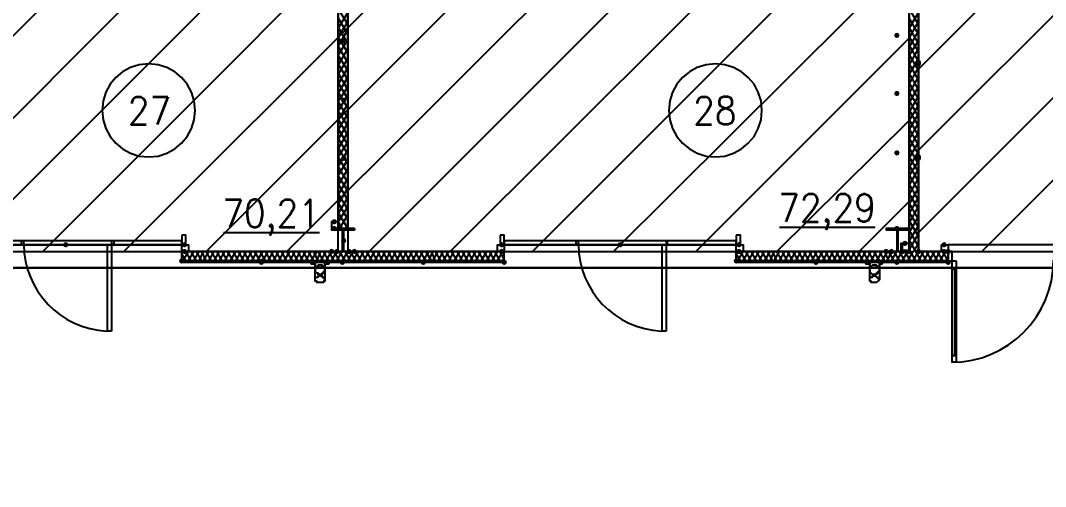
# Model space of a CAD drawing. Header units: millimetres. Extents: x 0 to 420, y 0 to 297.
# Drawn here: x 211.86 to 244.02, y 111.09 to 125.69 of the extents above; entities that cross this region are included whole.
import ezdxf

# ---------------------------------------------------------------- set-up
doc = ezdxf.new("R2010")
doc.units = ezdxf.units.MM
doc.layers.get('0').update_dxf_attribs({"linetype": 'CONTINUOUS'})
doc.styles.get("Standard").update_dxf_attribs({"font": 'STANDARD'})

msp = doc.modelspace()

# ---------------------------------------------------------------- hatches: boundary and pattern name
at = {"true_color": 0x000007}
h = msp.add_hatch(color=0, dxfattribs=at)
h.paths.add_polyline_path([(240.03, 136.186333), (240.03, 118.448667)], flags=0)
h.paths.add_polyline_path([(240.03, 118.448667), (240.03, 136.186333)], flags=0)
for points in [[(222.080667, 125.052667), (222.055796, 124.992871), (221.996, 124.968), (221.936204, 124.992871), (221.911333, 125.052667), (221.936204, 125.112462), (221.996, 125.137333), (222.055796, 125.112463)], [(239.437333, 125.222), (239.412463, 125.162204), (239.352667, 125.137333), (239.292871, 125.162204), (239.268, 125.222), (239.292871, 125.281796), (239.352667, 125.306667), (239.412462, 125.281796)], [(222.080667, 123.19), (222.055796, 123.130204), (221.996, 123.105333), (221.936204, 123.130204), (221.911333, 123.19), (221.936204, 123.249796), (221.996, 123.274667), (222.055796, 123.249796)], [(239.437333, 123.401667), (239.412463, 123.341871), (239.352667, 123.317), (239.292871, 123.341871), (239.268, 123.401667), (239.292871, 123.461462), (239.352667, 123.486333), (239.412462, 123.461463)], [(239.437333, 121.539), (239.412463, 121.479204), (239.352667, 121.454333), (239.292871, 121.479204), (239.268, 121.539), (239.292871, 121.598796), (239.352667, 121.623667), (239.412462, 121.598796)], [(222.080667, 121.369667), (222.055796, 121.309871), (221.996, 121.285), (221.936204, 121.309871), (221.911333, 121.369667), (221.936204, 121.429462), (221.996, 121.454333), (222.055796, 121.429463)], [(221.784333, 119.38), (221.759462, 119.320204), (221.699667, 119.295333), (221.639871, 119.320204), (221.615, 119.38), (221.639871, 119.439796), (221.699667, 119.464667), (221.759462, 119.439796)], [(221.784333, 119.168333), (221.759462, 119.108538), (221.699667, 119.083667), (221.639871, 119.108538), (221.615, 119.168333), (221.639871, 119.228129), (221.699667, 119.253), (221.759462, 119.228129)], [(239.437333, 119.168333), (239.412463, 119.108538), (239.352667, 119.083667), (239.292871, 119.108538), (239.268, 119.168333), (239.292871, 119.228129), (239.352667, 119.253), (239.412462, 119.228129)], [(213.36, 118.660333), (213.335129, 118.600538), (213.275333, 118.575667), (213.215538, 118.600538), (213.190667, 118.660333), (213.215537, 118.720129), (213.275333, 118.745), (213.335129, 118.720129)], [(213.36, 118.660333), (213.335129, 118.600538), (213.275333, 118.575667), (213.215538, 118.600538), (213.190667, 118.660333), (213.215537, 118.720129), (213.275333, 118.745), (213.335129, 118.720129)], [(217.085333, 118.660333), (217.060462, 118.600538), (217.000667, 118.575667), (216.940871, 118.600538), (216.916, 118.660333), (216.940871, 118.720129), (217.000667, 118.745), (217.060462, 118.720129)], [(222.080667, 118.787333), (222.055796, 118.727537), (221.996, 118.702667), (221.936204, 118.727537), (221.911333, 118.787333), (221.936204, 118.847129), (221.996, 118.872), (222.055796, 118.847129)], [(227.033667, 118.660333), (227.008796, 118.600538), (226.949, 118.575667), (226.889204, 118.600538), (226.864333, 118.660333), (226.889204, 118.720129), (226.949, 118.745), (227.008796, 118.720129)], [(230.759, 118.660333), (230.734129, 118.600538), (230.674333, 118.575667), (230.614538, 118.600538), (230.589667, 118.660333), (230.614537, 118.720129), (230.674333, 118.745), (230.734129, 118.720129)], [(230.759, 118.660333), (230.734129, 118.600538), (230.674333, 118.575667), (230.614538, 118.600538), (230.589667, 118.660333), (230.614537, 118.720129), (230.674333, 118.745), (230.734129, 118.720129)], [(234.484333, 118.660333), (234.459463, 118.600538), (234.399667, 118.575667), (234.339871, 118.600538), (234.315, 118.660333), (234.339871, 118.720129), (234.399667, 118.745), (234.459462, 118.720129)], [(239.691333, 118.702667), (239.666462, 118.642871), (239.606667, 118.618), (239.546871, 118.642871), (239.522, 118.702667), (239.546871, 118.762462), (239.606667, 118.787333), (239.666462, 118.762463)], [(240.919, 118.660333), (240.894129, 118.600538), (240.834333, 118.575667), (240.774538, 118.600538), (240.749667, 118.660333), (240.774537, 118.720129), (240.834333, 118.745), (240.894129, 118.720129)], [(217.085333, 118.448667), (217.060462, 118.388871), (217.000667, 118.364), (216.940871, 118.388871), (216.916, 118.448667), (216.940871, 118.508462), (217.000667, 118.533333), (217.060462, 118.508463)], [(221.699667, 118.448667), (221.674796, 118.388871), (221.615, 118.364), (221.555204, 118.388871), (221.530333, 118.448667), (221.555204, 118.508462), (221.615, 118.533333), (221.674796, 118.508463)], [(221.869, 118.448667), (221.844129, 118.388871), (221.784333, 118.364), (221.724538, 118.388871), (221.699667, 118.448667), (221.724537, 118.508462), (221.784333, 118.533333), (221.844129, 118.508463)], [(222.25, 118.448667), (222.225129, 118.388871), (222.165333, 118.364), (222.105538, 118.388871), (222.080667, 118.448667), (222.105537, 118.508462), (222.165333, 118.533333), (222.225129, 118.508463)], [(222.419333, 118.448667), (222.394463, 118.388871), (222.334667, 118.364), (222.274871, 118.388871), (222.25, 118.448667), (222.274871, 118.508462), (222.334667, 118.533333), (222.394462, 118.508463)], [(227.033667, 118.448667), (227.008796, 118.388871), (226.949, 118.364), (226.889204, 118.388871), (226.864333, 118.448667), (226.889204, 118.508462), (226.949, 118.533333), (227.008796, 118.508463)], [(234.484333, 118.448667), (234.459463, 118.388871), (234.399667, 118.364), (234.339871, 118.388871), (234.315, 118.448667), (234.339871, 118.508462), (234.399667, 118.533333), (234.459462, 118.508463)], [(239.098667, 118.448667), (239.073796, 118.388871), (239.014, 118.364), (238.954204, 118.388871), (238.929333, 118.448667), (238.954204, 118.508462), (239.014, 118.533333), (239.073796, 118.508463)], [(239.268, 118.448667), (239.243129, 118.388871), (239.183333, 118.364), (239.123538, 118.388871), (239.098667, 118.448667), (239.123537, 118.508462), (239.183333, 118.533333), (239.243129, 118.508463)], [(239.606667, 118.448667), (239.581796, 118.388871), (239.522, 118.364), (239.462204, 118.388871), (239.437333, 118.448667), (239.462204, 118.508462), (239.522, 118.533333), (239.581796, 118.508463)], [(239.818333, 118.448667), (239.793462, 118.388871), (239.733667, 118.364), (239.673871, 118.388871), (239.649, 118.448667), (239.673871, 118.508462), (239.733667, 118.533333), (239.793462, 118.508463)], [(240.919, 118.448667), (240.894129, 118.388871), (240.834333, 118.364), (240.774538, 118.388871), (240.749667, 118.448667), (240.774537, 118.508462), (240.834333, 118.533333), (240.894129, 118.508463)], [(241.046, 118.448667), (241.021129, 118.388871), (240.961333, 118.364), (240.901538, 118.388871), (240.876667, 118.448667), (240.901537, 118.508462), (240.961333, 118.533333), (241.021129, 118.508463)]]:
    msp.add_hatch(color=0, dxfattribs=at).paths.add_polyline_path(points, flags=0)
at = {"true_color": 0x0000fe}
for points in [[(240.114667, 124.375333), (240.089796, 124.315538), (240.03, 124.290667), (239.970204, 124.315538), (239.945333, 124.375333), (239.970204, 124.435129), (240.03, 124.46), (240.089796, 124.435129)], [(240.114667, 124.333), (240.089796, 124.273204), (240.03, 124.248333), (239.970204, 124.273204), (239.945333, 124.333), (239.970204, 124.392796), (240.03, 124.417667), (240.089796, 124.392796)], [(240.114667, 121.412), (240.089796, 121.352204), (240.03, 121.327333), (239.970204, 121.352204), (239.945333, 121.412), (239.970204, 121.471796), (240.03, 121.496667), (240.089796, 121.471796)], [(240.114667, 121.369667), (240.089796, 121.309871), (240.03, 121.285), (239.970204, 121.309871), (239.945333, 121.369667), (239.970204, 121.429462), (240.03, 121.454333), (240.089796, 121.429463)], [(240.114667, 118.448667), (240.089796, 118.388871), (240.03, 118.364), (239.970204, 118.388871), (239.945333, 118.448667), (239.970204, 118.508462), (240.03, 118.533333), (240.089796, 118.508463)], [(217.000667, 118.152333), (216.975796, 118.092537), (216.916, 118.067667), (216.856204, 118.092537), (216.831333, 118.152333), (216.856204, 118.212129), (216.916, 118.237), (216.975796, 118.212129)], [(219.498333, 118.11), (219.473462, 118.050204), (219.413667, 118.025333), (219.353871, 118.050204), (219.329, 118.11), (219.353871, 118.169796), (219.413667, 118.194667), (219.473462, 118.169796)], [(219.540667, 118.152333), (219.515796, 118.092537), (219.456, 118.067667), (219.396204, 118.092537), (219.371333, 118.152333), (219.396204, 118.212129), (219.456, 118.237), (219.515796, 118.212129)], [(222.038333, 118.11), (222.013463, 118.050204), (221.953667, 118.025333), (221.893871, 118.050204), (221.869, 118.11), (221.893871, 118.169796), (221.953667, 118.194667), (222.013462, 118.169796)], [(222.038333, 118.11), (222.013463, 118.050204), (221.953667, 118.025333), (221.893871, 118.050204), (221.869, 118.11), (221.893871, 118.169796), (221.953667, 118.194667), (222.013462, 118.169796)], [(222.080667, 118.152333), (222.055796, 118.092537), (221.996, 118.067667), (221.936204, 118.092537), (221.911333, 118.152333), (221.936204, 118.212129), (221.996, 118.237), (222.055796, 118.212129)], [(222.080667, 118.152333), (222.055796, 118.092537), (221.996, 118.067667), (221.936204, 118.092537), (221.911333, 118.152333), (221.936204, 118.212129), (221.996, 118.237), (222.055796, 118.212129)], [(224.578333, 118.11), (224.553462, 118.050204), (224.493667, 118.025333), (224.433871, 118.050204), (224.409, 118.11), (224.433871, 118.169796), (224.493667, 118.194667), (224.553462, 118.169796)], [(224.620667, 118.152333), (224.595796, 118.092537), (224.536, 118.067667), (224.476204, 118.092537), (224.451333, 118.152333), (224.476204, 118.212129), (224.536, 118.237), (224.595796, 118.212129)], [(227.118333, 118.11), (227.093462, 118.050204), (227.033667, 118.025333), (226.973871, 118.050204), (226.949, 118.11), (226.973871, 118.169796), (227.033667, 118.194667), (227.093462, 118.169796)], [(234.399667, 118.152333), (234.374796, 118.092537), (234.315, 118.067667), (234.255204, 118.092537), (234.230333, 118.152333), (234.255204, 118.212129), (234.315, 118.237), (234.374796, 118.212129)], [(236.897333, 118.11), (236.872462, 118.050204), (236.812667, 118.025333), (236.752871, 118.050204), (236.728, 118.11), (236.752871, 118.169796), (236.812667, 118.194667), (236.872462, 118.169796)], [(236.939667, 118.152333), (236.914796, 118.092537), (236.855, 118.067667), (236.795204, 118.092537), (236.770333, 118.152333), (236.795204, 118.212129), (236.855, 118.237), (236.914796, 118.212129)], [(239.437333, 118.11), (239.412463, 118.050204), (239.352667, 118.025333), (239.292871, 118.050204), (239.268, 118.11), (239.292871, 118.169796), (239.352667, 118.194667), (239.412462, 118.169796)], [(239.437333, 118.11), (239.412463, 118.050204), (239.352667, 118.025333), (239.292871, 118.050204), (239.268, 118.11), (239.292871, 118.169796), (239.352667, 118.194667), (239.412462, 118.169796)], [(239.479667, 118.152333), (239.454796, 118.092537), (239.395, 118.067667), (239.335204, 118.092537), (239.310333, 118.152333), (239.335204, 118.212129), (239.395, 118.237), (239.454796, 118.212129)], [(239.479667, 118.152333), (239.454796, 118.092537), (239.395, 118.067667), (239.335204, 118.092537), (239.310333, 118.152333), (239.335204, 118.212129), (239.395, 118.237), (239.454796, 118.212129)], [(241.046, 118.11), (241.021129, 118.050204), (240.961333, 118.025333), (240.901538, 118.050204), (240.876667, 118.11), (240.901537, 118.169796), (240.961333, 118.194667), (241.021129, 118.169796)]]:
    msp.add_hatch(color=0, dxfattribs=at).paths.add_polyline_path(points, flags=0)
at = {"true_color": 0x000007}
h = msp.add_hatch(color=0, dxfattribs=at)
h.paths.add_polyline_path([(221.953667, 118.152333), (216.916, 118.152333), (221.953667, 118.11)], flags=0)
h.paths.add_polyline_path([(216.916, 118.152333), (221.953667, 118.11), (216.916, 118.11)], flags=0)
h = msp.add_hatch(color=0, dxfattribs=at)
h.paths.add_polyline_path([(227.033667, 118.152333), (221.996, 118.152333), (227.033667, 118.11)], flags=0)
h.paths.add_polyline_path([(221.996, 118.152333), (227.033667, 118.11), (221.996, 118.11)], flags=0)
h = msp.add_hatch(color=0, dxfattribs=at)
h.paths.add_polyline_path([(239.352667, 118.152333), (234.315, 118.152333), (239.352667, 118.11)], flags=0)
h.paths.add_polyline_path([(234.315, 118.152333), (239.352667, 118.11), (234.315, 118.11)], flags=0)
h = msp.add_hatch(color=0, dxfattribs=at)
h.paths.add_polyline_path([(240.961333, 118.152333), (239.395, 118.152333), (240.961333, 118.11)], flags=0)
h.paths.add_polyline_path([(239.395, 118.152333), (240.961333, 118.11), (239.395, 118.11)], flags=0)

# ---------------------------------------------------------------- linework, layer by layer
at = {"color": 0, "true_color": 0x000007}
for points in [[(105.156, 117.940667), (390.990667, 117.940667), (390.990667, 235.627333), (105.156, 235.627333)], [(221.826667, 118.448667), (221.826667, 152.908), (218.143667, 152.908), (204.978, 152.908), (204.724, 152.908), (204.724, 118.448667)], [(222.123, 118.448667), (239.733667, 118.448667), (239.733667, 152.908), (235.542667, 152.908), (222.334667, 152.908), (222.123, 152.908)], [(240.03, 136.186333), (240.03, 118.448667)], [(240.03, 118.448667), (240.03, 136.186333)], [(240.03, 118.448667), (240.03, 136.186333)], [(240.03, 118.448667), (240.03, 136.186333)], [(221.826667, 135.805333), (221.826667, 119.168333), (222.123, 119.168333), (222.123, 135.805333)], [(221.826667, 119.38), (221.615, 119.38), (221.615, 119.168333), (221.826667, 119.168333), (221.826667, 119.38), (221.615, 119.38), (221.615, 119.168333), (221.826667, 119.168333)], [(222.334667, 119.168333), (221.615, 119.168333), (221.615, 119.126), (221.953667, 119.126), (221.953667, 118.448667), (221.615, 118.448667), (222.334667, 118.448667), (221.996, 118.448667), (221.996, 119.126), (222.334667, 119.126)], [(239.733667, 119.168333), (239.014, 119.168333), (239.014, 119.126), (239.352667, 119.126), (239.352667, 118.448667), (239.014, 118.448667), (239.733667, 118.448667), (239.395, 118.448667), (239.395, 119.126), (239.733667, 119.126)], [(209.677, 118.660333), (216.916, 118.660333), (216.916, 118.787333), (209.677, 118.787333)], [(211.878333, 118.660333), (211.963, 118.660333), (211.963, 118.787333), (211.878333, 118.787333)], [(214.714667, 118.660333), (214.799333, 118.660333), (214.799333, 118.787333), (214.714667, 118.787333)], [(216.916, 118.956667), (216.916, 118.660333), (217.043, 118.660333), (217.043, 118.956667)], [(226.906667, 118.956667), (226.906667, 118.660333), (227.033667, 118.660333), (227.033667, 118.956667)], [(227.033667, 118.660333), (234.315, 118.660333), (234.315, 118.787333), (227.033667, 118.787333)], [(229.277333, 118.660333), (229.362, 118.660333), (229.362, 118.787333), (229.277333, 118.787333)], [(232.113667, 118.660333), (232.156, 118.660333), (232.156, 118.787333), (232.113667, 118.787333)], [(234.315, 118.956667), (234.315, 118.660333), (234.442, 118.660333), (234.442, 118.956667)], [(239.733667, 118.702667), (239.522, 118.702667), (239.522, 118.491), (239.733667, 118.491), (239.733667, 118.702667), (239.479667, 118.702667), (239.479667, 118.448667), (239.733667, 118.448667)], [(214.714667, 115.951), (214.587667, 115.951), (214.587667, 118.660333), (214.714667, 118.660333)], [(216.916, 118.660333), (217.127667, 118.660333), (217.127667, 118.448667), (216.916, 118.448667), (216.916, 118.660333), (217.127667, 118.660333), (217.127667, 118.448667), (216.916, 118.448667)], [(226.822, 118.660333), (227.033667, 118.660333), (227.033667, 118.448667), (226.822, 118.448667), (226.822, 118.660333), (227.033667, 118.660333), (227.033667, 118.448667), (226.822, 118.448667)], [(232.113667, 115.951), (231.986667, 115.951), (231.986667, 118.660333), (232.113667, 118.660333)], [(234.315, 118.660333), (234.526667, 118.660333), (234.526667, 118.448667), (234.315, 118.448667), (234.315, 118.660333), (234.526667, 118.660333), (234.526667, 118.448667), (234.315, 118.448667)], [(240.749667, 118.660333), (240.961333, 118.660333), (240.961333, 118.448667), (240.749667, 118.448667), (240.749667, 118.660333), (240.961333, 118.660333), (240.961333, 118.448667), (240.749667, 118.448667)], [(240.961333, 118.448667), (240.961333, 118.152333), (241.088333, 118.152333), (241.088333, 118.448667)], [(240.961333, 118.448667), (240.961333, 118.152333)], [(221.953667, 118.152333), (216.916, 118.152333), (221.953667, 118.11)], [(216.916, 118.152333), (221.953667, 118.11), (216.916, 118.11)], [(216.916, 118.11), (221.953667, 118.11), (221.953667, 118.152333), (216.916, 118.152333)], [(216.916, 118.11), (221.953667, 118.11), (221.953667, 118.152333), (216.916, 118.152333)], [(221.530333, 118.11), (221.530333, 118.067667), (221.403333, 118.067667), (221.403333, 117.856), (221.403333, 117.813667), (221.361, 117.771333), (221.318667, 117.771333), (221.318667, 117.729), (221.276333, 117.729), (221.234, 117.729), (221.191667, 117.729), (221.149333, 117.771333), (221.107, 117.813667), (221.107, 117.856), (221.107, 118.067667), (220.98, 118.067667), (220.98, 118.11), (221.107, 118.11), (221.107, 117.856), (221.107, 117.813667), (221.149333, 117.771333), (221.191667, 117.771333), (221.191667, 117.729), (221.234, 117.729), (221.276333, 117.729), (221.318667, 117.729), (221.318667, 117.771333), (221.361, 117.771333), (221.361, 117.813667), (221.403333, 117.813667), (221.403333, 117.856), (221.403333, 118.11), (221.530333, 118.11), (221.530333, 118.067667), (221.403333, 118.067667), (221.403333, 117.856), (221.403333, 117.813667), (221.361, 117.771333), (221.318667, 117.771333), (221.318667, 117.729), (221.276333, 117.729), (221.234, 117.729), (221.191667, 117.729), (221.149333, 117.771333), (221.107, 117.813667), (221.107, 117.856), (221.107, 118.067667), (220.98, 118.067667), (220.98, 118.11), (221.107, 118.11), (221.107, 117.856), (221.107, 117.813667), (221.149333, 117.771333), (221.191667, 117.771333), (221.191667, 117.729), (221.234, 117.729), (221.276333, 117.729), (221.318667, 117.729), (221.318667, 117.771333), (221.361, 117.771333), (221.361, 117.813667), (221.403333, 117.813667), (221.403333, 117.856), (221.403333, 118.11), (221.530333, 118.11), (221.403333, 118.11), (221.403333, 117.856), (221.403333, 117.813667), (221.361, 117.813667), (221.361, 117.771333), (221.318667, 117.771333), (221.318667, 117.729), (221.276333, 117.729), (221.234, 117.729), (221.191667, 117.729), (221.191667, 117.771333), (221.149333, 117.771333), (221.107, 117.813667), (221.107, 117.856), (221.107, 118.11), (220.98, 118.11), (220.98, 118.067667), (221.107, 118.067667), (221.107, 117.856), (221.107, 117.813667), (221.149333, 117.771333), (221.191667, 117.729), (221.234, 117.729), (221.276333, 117.729), (221.318667, 117.729), (221.318667, 117.771333), (221.361, 117.771333), (221.403333, 117.813667), (221.403333, 117.856), (221.403333, 118.067667), (221.530333, 118.067667)], [(221.403333, 117.856), (221.403333, 117.898333), (221.403333, 117.940667), (221.361, 117.940667), (221.361, 117.983), (221.318667, 117.983), (221.318667, 118.025333), (221.276333, 118.025333), (221.234, 118.025333), (221.191667, 118.025333), (221.191667, 117.983), (221.149333, 117.983), (221.107, 117.940667), (221.107, 117.898333), (221.107, 117.856), (221.107, 117.813667), (221.149333, 117.771333), (221.191667, 117.771333), (221.191667, 117.729), (221.234, 117.729), (221.276333, 117.729), (221.318667, 117.729), (221.318667, 117.771333), (221.361, 117.771333), (221.361, 117.813667), (221.403333, 117.813667), (221.403333, 117.856), (221.403333, 117.813667), (221.361, 117.813667), (221.361, 117.771333), (221.318667, 117.771333), (221.318667, 117.729), (221.276333, 117.729), (221.234, 117.729), (221.191667, 117.729), (221.191667, 117.771333), (221.149333, 117.771333), (221.107, 117.813667), (221.107, 117.856), (221.107, 117.898333), (221.107, 117.940667), (221.149333, 117.983), (221.191667, 117.983), (221.191667, 118.025333), (221.234, 118.025333), (221.276333, 118.025333), (221.318667, 118.025333), (221.318667, 117.983), (221.361, 117.983), (221.361, 117.940667), (221.403333, 117.940667), (221.403333, 117.898333)], [(221.107, 117.856), (221.107, 117.898333), (221.107, 117.940667), (221.149333, 117.983), (221.191667, 117.983), (221.191667, 118.025333), (221.234, 118.025333), (221.276333, 118.025333), (221.318667, 118.025333), (221.318667, 117.983), (221.361, 117.983), (221.361, 117.940667), (221.403333, 117.940667), (221.403333, 117.898333), (221.403333, 117.856), (221.403333, 117.813667), (221.361, 117.813667), (221.361, 117.771333), (221.318667, 117.771333), (221.318667, 117.729), (221.276333, 117.729), (221.234, 117.729), (221.191667, 117.729), (221.191667, 117.771333), (221.149333, 117.771333), (221.107, 117.813667)], [(227.033667, 118.152333), (221.996, 118.152333), (227.033667, 118.11)], [(221.996, 118.152333), (227.033667, 118.11), (221.996, 118.11)], [(227.033667, 118.152333), (221.996, 118.152333), (221.996, 118.11), (227.033667, 118.11)], [(227.033667, 118.152333), (221.996, 118.152333), (221.996, 118.11), (227.033667, 118.11)], [(239.352667, 118.152333), (234.315, 118.152333), (239.352667, 118.11)], [(234.315, 118.152333), (239.352667, 118.11), (234.315, 118.11)], [(234.315, 118.11), (239.352667, 118.11), (239.352667, 118.152333), (234.315, 118.152333)], [(234.315, 118.11), (239.352667, 118.11), (239.352667, 118.152333), (234.315, 118.152333)], [(238.887, 118.11), (238.887, 118.067667), (238.802333, 118.067667), (238.802333, 117.856), (238.802333, 117.813667), (238.76, 117.813667), (238.76, 117.771333), (238.717667, 117.771333), (238.717667, 117.729), (238.675333, 117.729), (238.633, 117.729), (238.590667, 117.729), (238.548333, 117.771333), (238.506, 117.771333), (238.506, 117.813667), (238.506, 117.856), (238.506, 118.067667), (238.379, 118.067667), (238.379, 118.11), (238.506, 118.11), (238.506, 117.856), (238.506, 117.813667), (238.548333, 117.771333), (238.590667, 117.729), (238.633, 117.729), (238.675333, 117.729), (238.717667, 117.729), (238.717667, 117.771333), (238.76, 117.771333), (238.76, 117.813667), (238.802333, 117.813667), (238.802333, 117.856), (238.802333, 118.11), (238.887, 118.11), (238.887, 118.067667), (238.802333, 118.067667), (238.802333, 117.856), (238.802333, 117.813667), (238.76, 117.813667), (238.76, 117.771333), (238.717667, 117.771333), (238.717667, 117.729), (238.675333, 117.729), (238.633, 117.729), (238.590667, 117.729), (238.548333, 117.771333), (238.506, 117.771333), (238.506, 117.813667), (238.506, 117.856), (238.506, 118.067667), (238.379, 118.067667), (238.379, 118.11), (238.506, 118.11), (238.506, 117.856), (238.506, 117.813667), (238.548333, 117.771333), (238.590667, 117.729), (238.633, 117.729), (238.675333, 117.729), (238.717667, 117.729), (238.717667, 117.771333), (238.76, 117.771333), (238.76, 117.813667), (238.802333, 117.813667), (238.802333, 117.856), (238.802333, 118.11), (238.887, 118.11), (238.802333, 118.11), (238.802333, 117.856), (238.802333, 117.813667), (238.76, 117.813667), (238.76, 117.771333), (238.717667, 117.771333), (238.717667, 117.729), (238.675333, 117.729), (238.633, 117.729), (238.590667, 117.729), (238.548333, 117.771333), (238.506, 117.813667), (238.506, 117.856), (238.506, 118.11), (238.379, 118.11), (238.379, 118.067667), (238.506, 118.067667), (238.506, 117.856), (238.506, 117.813667), (238.506, 117.771333), (238.548333, 117.771333), (238.590667, 117.729), (238.633, 117.729), (238.675333, 117.729), (238.717667, 117.729), (238.717667, 117.771333), (238.76, 117.771333), (238.76, 117.813667), (238.802333, 117.813667), (238.802333, 117.856), (238.802333, 118.067667), (238.887, 118.067667)], [(238.802333, 117.856), (238.802333, 117.898333), (238.802333, 117.940667), (238.76, 117.940667), (238.76, 117.983), (238.717667, 117.983), (238.717667, 118.025333), (238.675333, 118.025333), (238.633, 118.025333), (238.590667, 118.025333), (238.548333, 117.983), (238.506, 117.940667), (238.506, 117.898333), (238.506, 117.856), (238.506, 117.813667), (238.548333, 117.771333), (238.590667, 117.729), (238.633, 117.729), (238.675333, 117.729), (238.717667, 117.729), (238.717667, 117.771333), (238.76, 117.771333), (238.76, 117.813667), (238.802333, 117.813667), (238.802333, 117.856), (238.802333, 117.813667), (238.76, 117.813667), (238.76, 117.771333), (238.717667, 117.771333), (238.717667, 117.729), (238.675333, 117.729), (238.633, 117.729), (238.590667, 117.729), (238.548333, 117.771333), (238.506, 117.813667), (238.506, 117.856), (238.506, 117.898333), (238.506, 117.940667), (238.548333, 117.983), (238.590667, 118.025333), (238.633, 118.025333), (238.675333, 118.025333), (238.717667, 118.025333), (238.717667, 117.983), (238.76, 117.983), (238.76, 117.940667), (238.802333, 117.940667), (238.802333, 117.898333)], [(238.506, 117.856), (238.506, 117.898333), (238.506, 117.940667), (238.548333, 117.983), (238.590667, 118.025333), (238.633, 118.025333), (238.675333, 118.025333), (238.717667, 118.025333), (238.717667, 117.983), (238.76, 117.983), (238.76, 117.940667), (238.802333, 117.940667), (238.802333, 117.898333), (238.802333, 117.856), (238.802333, 117.813667), (238.76, 117.813667), (238.76, 117.771333), (238.717667, 117.771333), (238.717667, 117.729), (238.675333, 117.729), (238.633, 117.729), (238.590667, 117.729), (238.548333, 117.771333), (238.506, 117.813667)], [(240.961333, 118.152333), (239.395, 118.152333), (240.961333, 118.11)], [(239.395, 118.152333), (240.961333, 118.11), (239.395, 118.11)], [(240.961333, 118.152333), (239.395, 118.152333), (239.395, 118.11), (240.961333, 118.11)], [(240.961333, 118.152333), (239.395, 118.152333), (239.395, 118.11), (240.961333, 118.11)], [(241.215333, 118.152333), (241.215333, 117.898333), (241.088333, 117.898333), (241.088333, 118.152333)], [(117.263333, 109.304667), (378.883333, 109.304667), (378.883333, 117.940667), (117.263333, 117.940667)], [(241.088333, 115.189), (241.088333, 117.898333), (241.173, 117.898333), (241.173, 115.189)], [(241.173, 115.189), (241.173, 117.898333), (241.215333, 117.898333), (241.215333, 115.189)], [(221.403333, 117.559667), (221.403333, 117.517333), (221.361, 117.517333), (221.361, 117.475), (221.318667, 117.475), (221.276333, 117.475), (221.234, 117.475), (221.191667, 117.475), (221.149333, 117.475), (221.149333, 117.517333), (221.107, 117.517333), (221.107, 117.559667), (221.107, 117.602), (221.149333, 117.644333), (221.191667, 117.644333), (221.191667, 117.686667), (221.234, 117.686667), (221.276333, 117.686667), (221.318667, 117.686667), (221.318667, 117.644333), (221.361, 117.644333), (221.361, 117.602), (221.403333, 117.602)], [(238.802333, 117.559667), (238.76, 117.517333), (238.717667, 117.475), (238.675333, 117.475), (238.633, 117.475), (238.590667, 117.475), (238.548333, 117.475), (238.548333, 117.517333), (238.506, 117.517333), (238.506, 117.559667), (238.506, 117.602), (238.548333, 117.644333), (238.590667, 117.644333), (238.590667, 117.686667), (238.633, 117.686667), (238.675333, 117.686667), (238.717667, 117.644333), (238.76, 117.644333), (238.76, 117.602), (238.802333, 117.602)], [(241.088333, 114.977333), (241.088333, 115.189), (241.215333, 115.189), (241.215333, 114.977333)]]:
    msp.add_lwpolyline(points, close=True, dxfattribs=at)
at = {"color": 0, "true_color": 0x000001}
for points in [[(204.851001, 118.448666), (239.733667, 153.288999)], [(207.433334, 118.448666), (239.733667, 150.748999)], [(209.973334, 118.448666), (239.733667, 148.166666)], [(212.555667, 118.448666), (239.733667, 145.626666)], [(215.095667, 118.448666), (239.733667, 143.044333)], [(217.678001, 118.448666), (239.733667, 140.504333)], [(220.218001, 118.448666), (239.733667, 137.921999)], [(222.800334, 118.448666), (239.733667, 135.381999)], [(225.340334, 118.448666), (239.733667, 132.799666)], [(227.922667, 118.448666), (239.733667, 130.259666)], [(230.462667, 118.448666), (239.733667, 127.677333)], [(233.045001, 118.448666), (239.733667, 125.137333)], [(235.585001, 118.448666), (239.733667, 122.555)], [(238.167334, 118.448666), (239.733667, 120.015)]]:
    msp.add_lwpolyline(points, dxfattribs=at)
at = {"color": 0, "true_color": 0x000007}
for points in [[(239.733667, 152.908), (239.733667, 118.448667)], [(240.03, 118.448667), (240.03, 152.908)], [(240.03, 118.448667), (240.03, 136.186333), (240.03, 118.448667), (240.03, 136.186333)], [(222.123, 125.560667), (221.826667, 126.068667)], [(240.03, 125.560667), (239.733667, 126.068667)], [(221.826667, 125.433667), (222.123, 125.941667)], [(222.123, 125.264333), (221.826667, 125.772333)], [(239.733667, 125.433667), (240.03, 125.941667)], [(240.03, 125.264333), (239.733667, 125.772333)], [(221.826667, 125.179667), (222.123, 125.645333)], [(222.123, 124.968), (221.826667, 125.476)], [(239.733667, 125.137333), (240.03, 125.645333)], [(240.03, 124.968), (239.733667, 125.476)], [(221.826667, 124.883333), (222.123, 125.391333)], [(222.123, 124.671667), (221.826667, 125.179667)], [(221.826667, 124.587), (222.123, 125.095)], [(239.733667, 124.841), (240.03, 125.349)], [(240.03, 124.714), (239.733667, 125.179667)], [(222.123, 124.375333), (221.826667, 124.883333)], [(221.826667, 124.290667), (222.123, 124.798667)], [(239.733667, 124.587), (240.03, 125.052667)], [(240.03, 124.417667), (239.733667, 124.925667)], [(239.733667, 124.290667), (240.03, 124.798667)], [(222.123, 124.121333), (221.826667, 124.587)], [(221.826667, 123.994333), (222.123, 124.502333)], [(240.03, 124.121333), (239.733667, 124.629333)], [(239.733667, 123.994333), (240.03, 124.502333)], [(217.339333, 122.8725), (217.309661, 123.166844), (217.224561, 123.440996), (217.089905, 123.689083), (216.911566, 123.905232), (216.695416, 124.083572), (216.447329, 124.218228), (216.173177, 124.303328), (215.878833, 124.333), (215.58449, 124.303328), (215.310338, 124.218228), (215.062251, 124.083572), (214.846101, 123.905232), (214.667762, 123.689083), (214.533106, 123.440996), (214.448005, 123.166844), (214.418333, 122.8725)], [(222.123, 123.825), (221.826667, 124.333)], [(221.826667, 123.698), (222.123, 124.206)], [(235.119333, 122.8725), (235.089661, 123.166844), (235.004561, 123.440996), (234.869905, 123.689083), (234.691566, 123.905232), (234.475416, 124.083572), (234.227329, 124.218228), (233.953177, 124.303328), (233.658833, 124.333), (233.36449, 124.303328), (233.090338, 124.218228), (232.842251, 124.083572), (232.626101, 123.905232), (232.447762, 123.689083), (232.313106, 123.440996), (232.228005, 123.166844), (232.198333, 122.8725)], [(240.03, 123.825), (239.733667, 124.333)], [(239.733667, 123.698), (240.03, 124.206)], [(222.123, 123.528667), (221.826667, 124.036667)], [(221.826667, 123.401667), (222.123, 123.909667)], [(240.03, 123.528667), (239.733667, 124.036667)], [(239.733667, 123.401667), (240.03, 123.909667)], [(222.123, 123.232333), (221.826667, 123.740333)], [(221.826667, 123.147667), (222.123, 123.613333)], [(240.03, 123.232333), (239.733667, 123.740333)], [(239.733667, 123.105333), (240.03, 123.613333)], [(222.123, 122.936), (221.826667, 123.444)], [(221.826667, 122.851333), (222.123, 123.359333)], [(240.03, 122.978333), (239.733667, 123.444)], [(239.733667, 122.809), (240.03, 123.317)], [(240.03, 122.682), (239.733667, 123.19)], [(214.418333, 122.8725), (214.448005, 122.578156), (214.533106, 122.304004), (214.667762, 122.055917), (214.846101, 121.839768), (215.062251, 121.661428), (215.310338, 121.526772), (215.58449, 121.441672), (215.878833, 121.412), (216.173177, 121.441672), (216.447329, 121.526772), (216.695416, 121.661428), (216.911566, 121.839768), (217.089905, 122.055917), (217.224561, 122.304004), (217.309661, 122.578156), (217.339333, 122.8725)], [(222.123, 122.639667), (221.826667, 123.147667)], [(221.826667, 122.555), (222.123, 123.063)], [(222.123, 122.385667), (221.826667, 122.851333)], [(232.198333, 122.8725), (232.228005, 122.578156), (232.313106, 122.304004), (232.447762, 122.055917), (232.626101, 121.839768), (232.842251, 121.661428), (233.090338, 121.526772), (233.36449, 121.441672), (233.658833, 121.412), (233.953177, 121.441672), (234.227329, 121.526772), (234.475416, 121.661428), (234.691566, 121.839768), (234.869905, 122.055917), (235.004561, 122.304004), (235.089661, 122.578156), (235.119333, 122.8725)], [(239.733667, 122.555), (240.03, 123.020667)], [(240.03, 122.385667), (239.733667, 122.893667)], [(221.826667, 122.258667), (222.123, 122.766667)], [(222.123, 122.089333), (221.826667, 122.597333)], [(239.733667, 122.258667), (240.03, 122.766667)], [(240.03, 122.089333), (239.733667, 122.597333)], [(221.826667, 121.962333), (222.123, 122.470333)], [(222.123, 121.793), (221.826667, 122.301)], [(239.733667, 121.962333), (240.03, 122.470333)], [(240.03, 121.793), (239.733667, 122.301)], [(221.826667, 121.666), (222.123, 122.174)], [(222.123, 121.496667), (221.826667, 122.004667)], [(239.733667, 121.666), (240.03, 122.174)], [(240.03, 121.496667), (239.733667, 122.004667)], [(221.826667, 121.412), (222.123, 121.877667)], [(222.123, 121.200333), (221.826667, 121.708333)], [(221.826667, 121.115667), (222.123, 121.623667)], [(239.733667, 121.369667), (240.03, 121.877667)], [(240.03, 121.200333), (239.733667, 121.708333)], [(239.733667, 121.073333), (240.03, 121.581333)], [(222.123, 120.904), (221.826667, 121.412)], [(221.826667, 120.819333), (222.123, 121.327333)], [(240.03, 120.946333), (239.733667, 121.412)], [(239.733667, 120.819333), (240.03, 121.285)], [(222.123, 120.607667), (221.826667, 121.115667)], [(221.826667, 120.523), (222.123, 121.031)], [(240.03, 120.65), (239.733667, 121.158)], [(239.733667, 120.523), (240.03, 121.031)], [(222.123, 120.353667), (221.826667, 120.819333)], [(221.826667, 120.226667), (222.123, 120.734667)], [(240.03, 120.353667), (239.733667, 120.861667)], [(239.733667, 120.226667), (240.03, 120.734667)], [(222.123, 120.057333), (221.826667, 120.565333)], [(221.826667, 119.930333), (222.123, 120.438333)], [(240.03, 120.057333), (239.733667, 120.565333)], [(239.733667, 119.930333), (240.03, 120.438333)], [(222.123, 119.761), (221.826667, 120.269)], [(221.826667, 119.634), (222.123, 120.142)], [(222.123, 119.464667), (221.826667, 119.972667)], [(240.03, 119.761), (239.733667, 120.269)], [(239.733667, 119.634), (240.03, 120.142)], [(240.03, 119.464667), (239.733667, 119.972667)], [(221.826667, 119.38), (222.123, 119.845667)], [(222.123, 119.168333), (221.826667, 119.676333)], [(239.733667, 119.337667), (240.03, 119.845667)], [(240.03, 119.210667), (239.733667, 119.676333)], [(221.953667, 119.168333), (221.826667, 119.38)], [(221.869, 119.168333), (222.123, 119.591667)], [(239.733667, 119.041333), (240.03, 119.549333)], [(240.03, 118.914333), (239.733667, 119.422333)], [(218.228333, 119.041333), (221.234, 119.041333)], [(221.615, 119.168333), (221.615, 119.126)], [(221.784333, 119.168333), (221.784333, 119.126)], [(221.996, 119.168333), (221.996, 118.448667)], [(222.038333, 119.168333), (222.123, 119.295333)], [(222.165333, 119.168333), (222.165333, 119.126)], [(222.334667, 119.168333), (222.334667, 119.126)], [(235.669667, 119.210667), (238.675333, 119.210667)], [(239.014, 119.168333), (239.014, 119.126)], [(239.183333, 119.168333), (239.183333, 119.126)], [(239.352667, 119.168333), (239.352667, 118.448667)], [(239.522, 119.168333), (239.522, 119.126)], [(239.733667, 118.787333), (240.03, 119.253)], [(239.733667, 119.168333), (239.733667, 119.126)], [(240.03, 118.618), (239.733667, 119.126)], [(239.733667, 118.491), (240.03, 118.999)], [(211.963021, 118.671289), (211.977178, 118.401895), (212.016805, 118.13985), (212.080688, 117.886424), (212.167608, 117.642888), (212.276351, 117.410509), (212.405701, 117.19056), (212.55444, 116.98431), (212.721354, 116.793028), (212.905226, 116.617985), (213.104839, 116.46045), (213.318978, 116.321694), (213.546427, 116.202987), (213.78597, 116.105597), (214.03639, 116.030797), (214.296471, 115.979854), (214.564997, 115.95404)], [(229.362021, 118.671289), (229.376178, 118.401895), (229.415805, 118.13985), (229.479688, 117.886424), (229.566608, 117.642888), (229.675351, 117.410509), (229.804701, 117.19056), (229.95344, 116.98431), (230.120354, 116.793028), (230.304226, 116.617985), (230.503839, 116.46045), (230.717978, 116.321694), (230.945427, 116.202987), (231.18497, 116.105597), (231.43539, 116.030797), (231.695471, 115.979854), (231.963997, 115.95404)], [(239.945333, 118.448667), (239.733667, 118.829667)], [(239.860667, 118.448667), (240.03, 118.702667)], [(213.275333, 118.660333), (209.677, 118.660333), (209.677, 118.533333)], [(209.677, 118.533333), (209.677, 118.448667), (213.275333, 118.448667)], [(216.916, 118.533333), (216.916, 118.660333), (213.275333, 118.660333)], [(213.275333, 118.448667), (216.916, 118.448667), (216.916, 118.533333)], [(216.916, 118.364), (216.958333, 118.448667)], [(216.916, 118.152333), (216.916, 118.448667)], [(216.916, 118.152333), (216.916, 118.448667)], [(217.043, 118.152333), (216.916, 118.364)], [(216.958333, 118.152333), (217.127667, 118.448667)], [(217.212333, 118.152333), (217.043, 118.448667)], [(226.906667, 118.448667), (217.043, 118.448667)], [(217.127667, 118.152333), (217.297, 118.448667)], [(217.381667, 118.152333), (217.212333, 118.448667)], [(217.297, 118.152333), (217.466333, 118.448667)], [(217.551, 118.152333), (217.381667, 118.448667)], [(217.466333, 118.152333), (217.593333, 118.448667)], [(217.678, 118.152333), (217.551, 118.448667)], [(217.593333, 118.152333), (217.762667, 118.448667)], [(217.847333, 118.152333), (217.678, 118.448667)], [(217.762667, 118.152333), (217.932, 118.448667)], [(218.016667, 118.152333), (217.847333, 118.448667)], [(217.932, 118.152333), (218.101333, 118.448667)], [(218.186, 118.152333), (218.016667, 118.448667)], [(218.101333, 118.152333), (218.270667, 118.448667)], [(218.355333, 118.152333), (218.186, 118.448667)], [(218.270667, 118.152333), (218.44, 118.448667)], [(218.524667, 118.152333), (218.355333, 118.448667)], [(218.44, 118.152333), (218.609333, 118.448667)], [(218.694, 118.152333), (218.524667, 118.448667)], [(218.609333, 118.152333), (218.778667, 118.448667)], [(218.863333, 118.152333), (218.694, 118.448667)], [(218.778667, 118.152333), (218.948, 118.448667)], [(219.032667, 118.152333), (218.863333, 118.448667)], [(218.948, 118.152333), (219.117333, 118.448667)], [(219.202, 118.152333), (219.032667, 118.448667)], [(219.117333, 118.152333), (219.286667, 118.448667)], [(219.371333, 118.152333), (219.202, 118.448667)], [(219.286667, 118.152333), (219.456, 118.448667)], [(219.540667, 118.152333), (219.371333, 118.448667)], [(219.456, 118.152333), (219.625333, 118.448667)], [(219.71, 118.152333), (219.540667, 118.448667)], [(219.625333, 118.152333), (219.794667, 118.448667)], [(219.879333, 118.152333), (219.71, 118.448667)], [(219.794667, 118.152333), (219.964, 118.448667)], [(220.048667, 118.152333), (219.879333, 118.448667)], [(219.964, 118.152333), (220.133333, 118.448667)], [(220.218, 118.152333), (220.048667, 118.448667)], [(220.133333, 118.152333), (220.302667, 118.448667)], [(220.387333, 118.152333), (220.218, 118.448667)], [(220.302667, 118.152333), (220.472, 118.448667)], [(220.556667, 118.152333), (220.387333, 118.448667)], [(220.472, 118.152333), (220.641333, 118.448667)], [(220.726, 118.152333), (220.556667, 118.448667)], [(220.641333, 118.152333), (220.810667, 118.448667)], [(220.895333, 118.152333), (220.726, 118.448667)], [(220.810667, 118.152333), (220.98, 118.448667)], [(221.064667, 118.152333), (220.895333, 118.448667)], [(220.98, 118.152333), (221.149333, 118.448667)], [(221.191667, 118.152333), (221.064667, 118.448667)], [(221.149333, 118.152333), (221.276333, 118.448667)], [(221.361, 118.152333), (221.191667, 118.448667)], [(221.276333, 118.152333), (221.445667, 118.448667)], [(221.530333, 118.152333), (221.361, 118.448667)], [(221.445667, 118.152333), (221.615, 118.448667)], [(221.699667, 118.152333), (221.530333, 118.448667)], [(221.615, 118.152333), (221.784333, 118.448667)], [(221.869, 118.152333), (221.699667, 118.448667)], [(221.784333, 118.152333), (221.953667, 118.448667)], [(222.038333, 118.152333), (221.869, 118.448667)], [(221.953667, 118.152333), (222.123, 118.448667)], [(222.207667, 118.152333), (222.038333, 118.448667)], [(222.123, 118.152333), (222.292333, 118.448667)], [(222.377, 118.152333), (222.207667, 118.448667)], [(222.292333, 118.152333), (222.461667, 118.448667)], [(222.546333, 118.152333), (222.377, 118.448667)], [(222.461667, 118.152333), (222.631, 118.448667)], [(222.715667, 118.152333), (222.546333, 118.448667)], [(222.631, 118.152333), (222.800333, 118.448667)], [(222.885, 118.152333), (222.715667, 118.448667)], [(222.800333, 118.152333), (222.969667, 118.448667)], [(223.054333, 118.152333), (222.885, 118.448667)], [(222.969667, 118.152333), (223.139, 118.448667)], [(223.223667, 118.152333), (223.054333, 118.448667)], [(223.139, 118.152333), (223.308333, 118.448667)], [(223.393, 118.152333), (223.223667, 118.448667)], [(223.308333, 118.152333), (223.477667, 118.448667)], [(223.562333, 118.152333), (223.393, 118.448667)], [(223.477667, 118.152333), (223.647, 118.448667)], [(223.731667, 118.152333), (223.562333, 118.448667)], [(223.647, 118.152333), (223.816333, 118.448667)], [(223.901, 118.152333), (223.731667, 118.448667)], [(223.816333, 118.152333), (223.985667, 118.448667)], [(224.070333, 118.152333), (223.901, 118.448667)], [(223.985667, 118.152333), (224.155, 118.448667)], [(224.239667, 118.152333), (224.070333, 118.448667)], [(224.155, 118.152333), (224.324333, 118.448667)], [(224.409, 118.152333), (224.239667, 118.448667)], [(224.324333, 118.152333), (224.493667, 118.448667)], [(224.578333, 118.152333), (224.409, 118.448667)], [(224.493667, 118.152333), (224.663, 118.448667)], [(224.747667, 118.152333), (224.578333, 118.448667)], [(224.663, 118.152333), (224.79, 118.448667)], [(224.874667, 118.152333), (224.747667, 118.448667)], [(224.79, 118.152333), (224.959333, 118.448667)], [(225.044, 118.152333), (224.874667, 118.448667)], [(224.959333, 118.152333), (225.128667, 118.448667)], [(225.213333, 118.152333), (225.044, 118.448667)], [(225.128667, 118.152333), (225.298, 118.448667)], [(225.382667, 118.152333), (225.213333, 118.448667)], [(225.298, 118.152333), (225.467333, 118.448667)], [(225.552, 118.152333), (225.382667, 118.448667)], [(225.467333, 118.152333), (225.636667, 118.448667)], [(225.721333, 118.152333), (225.552, 118.448667)], [(225.636667, 118.152333), (225.806, 118.448667)], [(225.890667, 118.152333), (225.721333, 118.448667)], [(225.806, 118.152333), (225.975333, 118.448667)], [(226.06, 118.152333), (225.890667, 118.448667)], [(225.975333, 118.152333), (226.144667, 118.448667)], [(226.229333, 118.152333), (226.06, 118.448667)], [(226.144667, 118.152333), (226.314, 118.448667)], [(226.398667, 118.152333), (226.229333, 118.448667)], [(226.314, 118.152333), (226.483333, 118.448667)], [(226.568, 118.152333), (226.398667, 118.448667)], [(226.483333, 118.152333), (226.652667, 118.448667)], [(226.737333, 118.152333), (226.568, 118.448667)], [(226.652667, 118.152333), (226.822, 118.448667)], [(226.906667, 118.152333), (226.737333, 118.448667)], [(226.822, 118.152333), (226.991333, 118.448667)], [(227.033667, 118.194667), (226.906667, 118.448667)], [(230.674333, 118.660333), (227.033667, 118.660333), (227.033667, 118.533333)], [(227.033667, 118.533333), (227.033667, 118.448667), (230.674333, 118.448667)], [(227.033667, 118.152333), (227.033667, 118.448667)], [(227.033667, 118.152333), (227.033667, 118.448667)], [(234.315, 118.533333), (234.315, 118.660333), (230.674333, 118.660333)], [(230.674333, 118.448667), (234.315, 118.448667), (234.315, 118.533333)], [(234.315, 118.321667), (234.357333, 118.448667)], [(234.315, 118.152333), (234.315, 118.448667)], [(234.315, 118.152333), (234.315, 118.448667)], [(234.442, 118.152333), (234.315, 118.364)], [(234.357333, 118.152333), (234.526667, 118.448667)], [(234.611333, 118.152333), (234.442, 118.448667)], [(239.733667, 118.448667), (234.442, 118.448667)], [(234.526667, 118.152333), (234.696, 118.448667)], [(234.780667, 118.152333), (234.611333, 118.448667)], [(234.696, 118.152333), (234.865333, 118.448667)], [(234.95, 118.152333), (234.780667, 118.448667)], [(234.865333, 118.152333), (235.034667, 118.448667)], [(235.119333, 118.152333), (234.95, 118.448667)], [(235.034667, 118.152333), (235.204, 118.448667)], [(235.288667, 118.152333), (235.119333, 118.448667)], [(235.204, 118.152333), (235.373333, 118.448667)], [(235.458, 118.152333), (235.288667, 118.448667)], [(235.373333, 118.152333), (235.500333, 118.448667)], [(235.585, 118.152333), (235.458, 118.448667)], [(235.500333, 118.152333), (235.669667, 118.448667)], [(235.754333, 118.152333), (235.585, 118.448667)], [(235.669667, 118.152333), (235.839, 118.448667)], [(235.923667, 118.152333), (235.754333, 118.448667)], [(235.839, 118.152333), (236.008333, 118.448667)], [(236.093, 118.152333), (235.923667, 118.448667)], [(236.008333, 118.152333), (236.177667, 118.448667)], [(236.262333, 118.152333), (236.093, 118.448667)], [(236.177667, 118.152333), (236.347, 118.448667)], [(236.431667, 118.152333), (236.262333, 118.448667)], [(236.347, 118.152333), (236.516333, 118.448667)], [(236.601, 118.152333), (236.431667, 118.448667)], [(236.516333, 118.152333), (236.685667, 118.448667)], [(236.770333, 118.152333), (236.601, 118.448667)], [(236.685667, 118.152333), (236.855, 118.448667)], [(236.939667, 118.152333), (236.770333, 118.448667)], [(236.855, 118.152333), (237.024333, 118.448667)], [(237.109, 118.152333), (236.939667, 118.448667)], [(237.024333, 118.152333), (237.193667, 118.448667)], [(237.278333, 118.152333), (237.109, 118.448667)], [(237.193667, 118.152333), (237.363, 118.448667)], [(237.447667, 118.152333), (237.278333, 118.448667)], [(237.363, 118.152333), (237.532333, 118.448667)], [(237.617, 118.152333), (237.447667, 118.448667)], [(237.532333, 118.152333), (237.701667, 118.448667)], [(237.786333, 118.152333), (237.617, 118.448667)], [(237.701667, 118.152333), (237.871, 118.448667)], [(237.955667, 118.152333), (237.786333, 118.448667)], [(237.871, 118.152333), (238.040333, 118.448667)], [(238.125, 118.152333), (237.955667, 118.448667)], [(238.040333, 118.152333), (238.209667, 118.448667)], [(238.294333, 118.152333), (238.125, 118.448667)], [(238.209667, 118.152333), (238.379, 118.448667)], [(238.463667, 118.152333), (238.294333, 118.448667)], [(238.379, 118.152333), (238.548333, 118.448667)], [(238.633, 118.152333), (238.463667, 118.448667)], [(238.548333, 118.152333), (238.717667, 118.448667)], [(238.802333, 118.152333), (238.633, 118.448667)], [(238.717667, 118.152333), (238.887, 118.448667)], [(238.971667, 118.152333), (238.802333, 118.448667)], [(238.887, 118.152333), (239.056333, 118.448667)], [(239.098667, 118.152333), (238.971667, 118.448667)], [(239.056333, 118.152333), (239.183333, 118.448667)], [(239.268, 118.152333), (239.098667, 118.448667)], [(239.183333, 118.152333), (239.352667, 118.448667)], [(239.437333, 118.152333), (239.268, 118.448667)], [(239.352667, 118.152333), (239.522, 118.448667)], [(239.606667, 118.152333), (239.437333, 118.448667)], [(239.522, 118.152333), (239.691333, 118.448667)], [(239.606667, 118.491), (239.606667, 118.448667)], [(239.776, 118.152333), (239.606667, 118.448667)], [(239.691333, 118.152333), (239.860667, 118.448667)], [(239.776, 118.448667), (239.733667, 118.533333)], [(239.945333, 118.152333), (239.776, 118.448667)], [(239.860667, 118.152333), (240.03, 118.448667)], [(240.114667, 118.152333), (239.945333, 118.448667)], [(240.03, 118.152333), (240.199333, 118.448667)], [(240.961333, 118.448667), (240.03, 118.448667)], [(240.284, 118.152333), (240.114667, 118.448667)], [(240.199333, 118.152333), (240.368667, 118.448667)], [(240.453333, 118.152333), (240.284, 118.448667)], [(240.368667, 118.152333), (240.538, 118.448667)], [(240.622667, 118.152333), (240.453333, 118.448667)], [(240.538, 118.152333), (240.707333, 118.448667)], [(240.792, 118.152333), (240.622667, 118.448667)], [(240.707333, 118.152333), (240.876667, 118.448667)], [(240.961333, 118.152333), (240.792, 118.448667)], [(244.305667, 118.660333), (240.961333, 118.660333), (240.961333, 118.533333)], [(240.961333, 118.533333), (240.961333, 118.448667), (244.305667, 118.448667)], [(240.961333, 118.152333), (240.961333, 118.448667)], [(216.916, 118.11), (221.953667, 118.11), (216.916, 118.11), (221.953667, 118.152333)], [(216.916, 118.152333), (227.033667, 118.152333)], [(221.996, 118.152333), (227.033667, 118.152333), (221.996, 118.11), (227.033667, 118.11)], [(226.991333, 118.152333), (227.033667, 118.237)], [(234.315, 118.11), (239.352667, 118.11), (234.315, 118.11), (239.352667, 118.152333)], [(234.315, 118.152333), (240.961333, 118.152333)], [(239.395, 118.152333), (240.961333, 118.152333), (239.395, 118.11), (240.961333, 118.11)], [(240.876667, 118.152333), (240.961333, 118.279333)], [(241.067167, 114.977333), (241.393953, 114.993835), (241.7113, 115.042269), (242.017601, 115.121028), (242.31125, 115.228507), (242.59064, 115.363098), (242.854165, 115.523194), (243.100217, 115.707189), (243.32719, 115.913477), (243.533477, 116.14045), (243.717473, 116.386502), (243.877569, 116.650027), (244.01216, 116.929417), (244.119638, 117.223066), (244.198398, 117.529367), (244.246832, 117.846714), (244.263333, 118.1735)], [(221.107, 117.559667), (221.107, 117.856)], [(221.403333, 117.856), (221.403333, 117.559667)], [(238.506, 117.559667), (238.506, 117.856)], [(238.802333, 117.856), (238.802333, 117.559667)], [(241.173, 115.189), (241.173, 117.898333)]]:
    msp.add_lwpolyline(points, dxfattribs=at)
at = {"color": 0, "true_color": 0x000008}
msp.add_lwpolyline([(240.03, 118.448667), (256.116667, 118.448667), (256.116667, 152.908), (243.501333, 152.908), (243.501333, 144.018), (240.03, 144.018)], close=True, dxfattribs=at)
at = {"color": 0, "true_color": 0x000020}
for points in [[(240.030001, 124.163666), (256.074334, 140.207999)], [(240.030001, 121.623666), (256.074334, 137.625666)], [(240.030001, 119.041333), (256.074334, 135.085666)], [(242.019667, 118.448666), (256.074334, 132.503333)]]:
    msp.add_lwpolyline(points, dxfattribs=at)

# ---------------------------------------------------------------- texts
at = {"color": 0, "true_color": 0x000007, "char_height": 0.872032, "attachment_point": 1}
for s, insert, width in [('27', (215.22266, 123.300029), 1.06581688), ('28', (232.960337, 123.300029), 1.06581688), ('70,21', (218.185993, 120.082706), 2.56764984), ('72,29', (235.62734, 120.252032), 2.76143456)]:
    msp.add_mtext(s, dxfattribs=dict(at, insert=insert, width=width))

doc.saveas('drawing.dxf')
